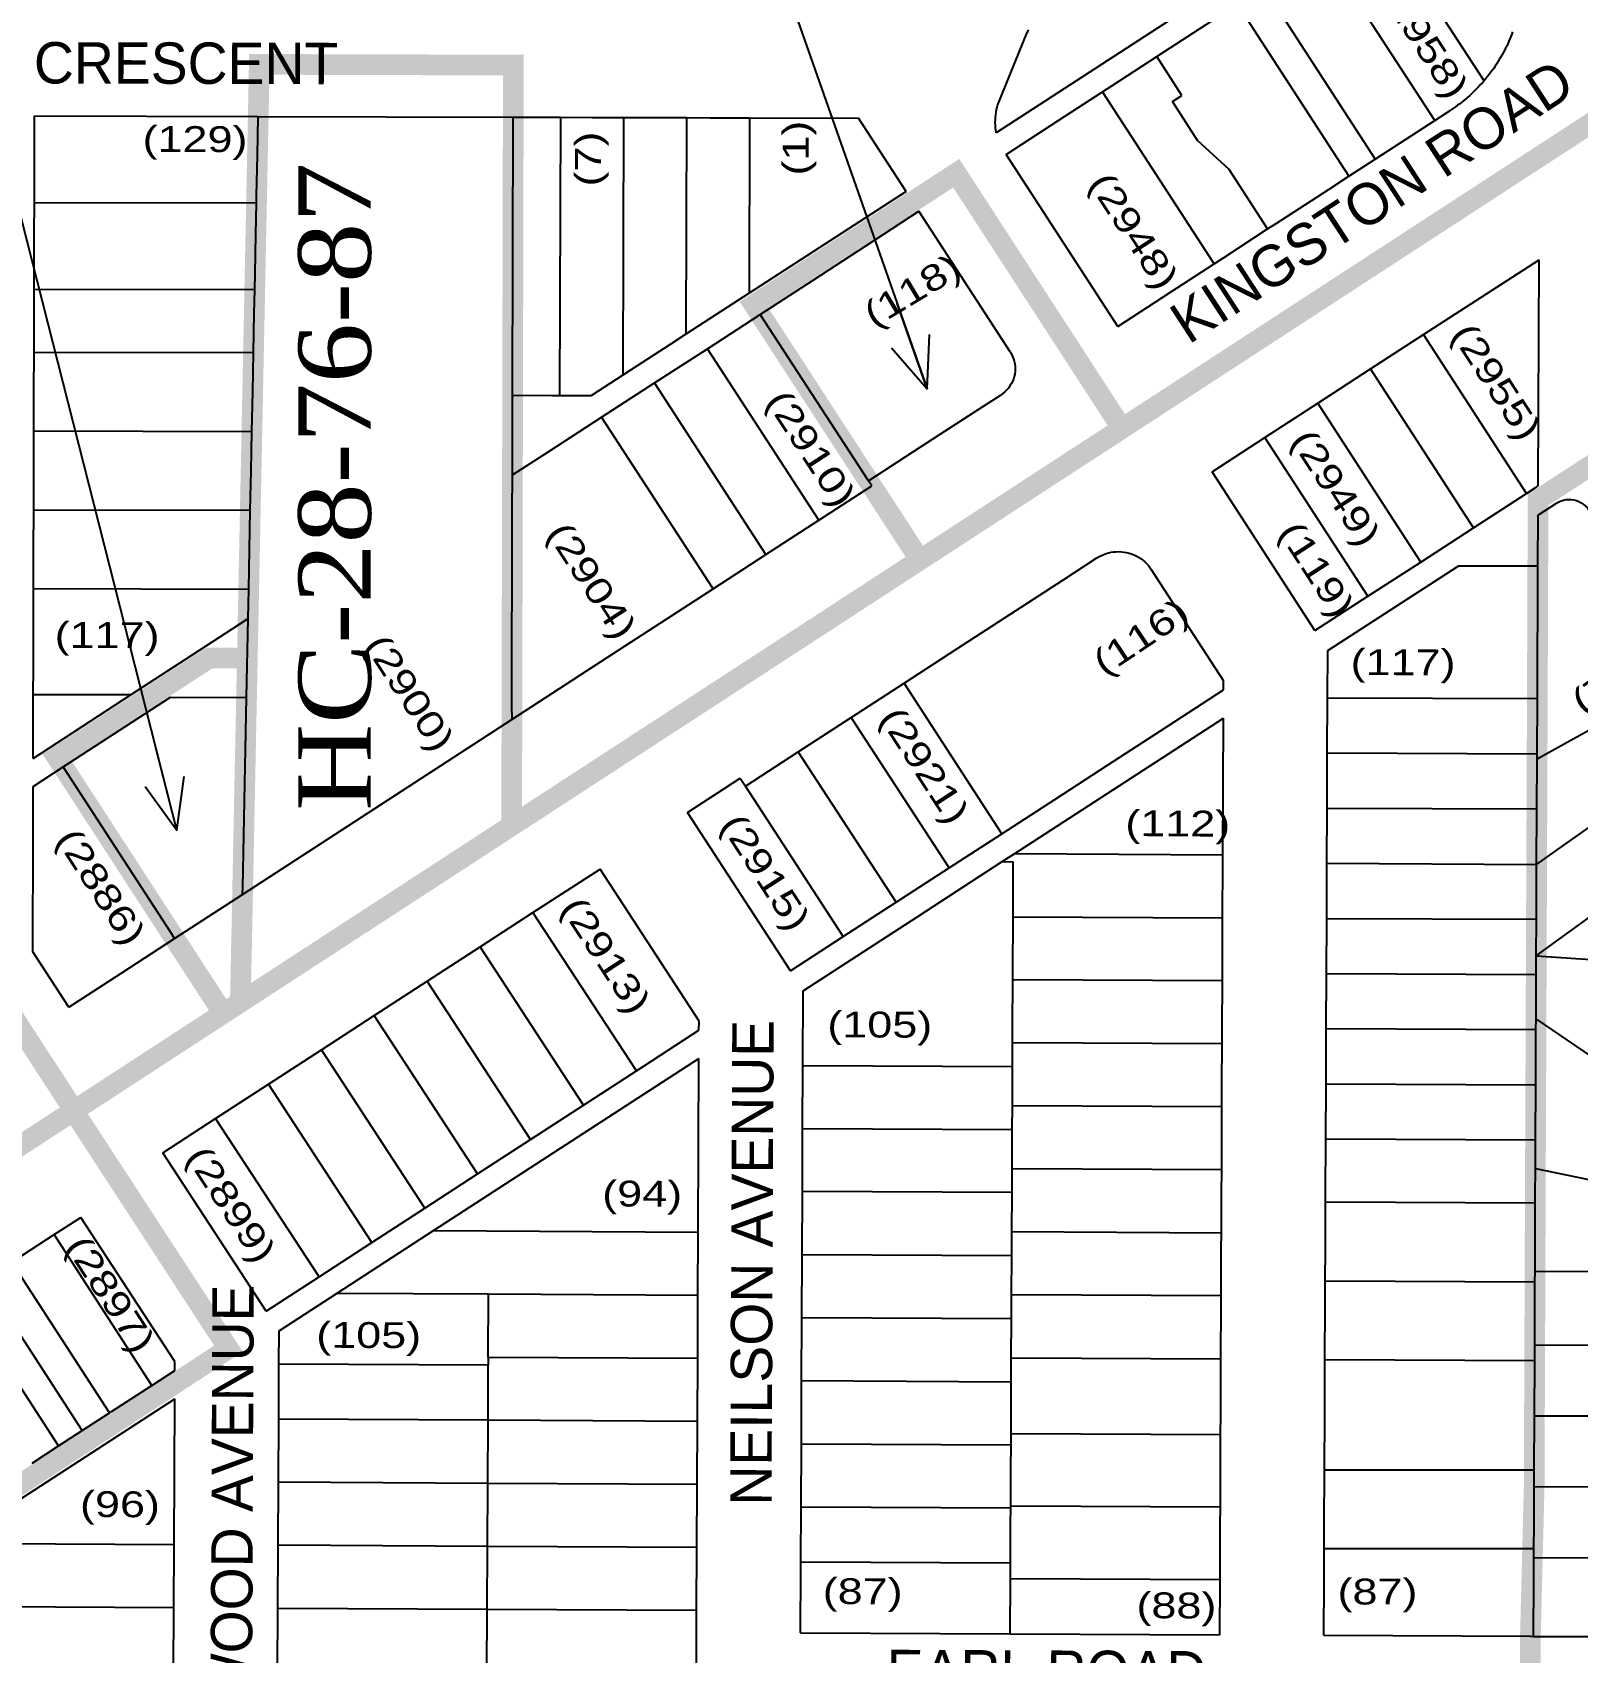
# Model space of a CAD drawing. Header units: millimetres. Extents: x 1745962 to 1749233, y 4525379 to 4529927.
# Drawn here: x 1747395 to 1747693.8, y 4527719.7 to 4528033 of the extents above; entities that cross this region are included whole.
import ezdxf
from ezdxf.enums import TextEntityAlignment as Align

# ---------------------------------------------------------------- set-up
doc = ezdxf.new("R2010")
doc.units = ezdxf.units.MM
doc.header["$LTSCALE"] = 10
doc.header["$MEASUREMENT"] = 0
for name, color, linetype in [('AROLL_ADDRESS', 44, 'Continuous'), ('AROLL_LOTS', 8, 'Continuous'), ('AROLL_ROADS', 7, 'Continuous'), ('ZONING_STANDARDS', 140, 'Continuous'), ('ZONING_ZONES', 140, 'Continuous')]:
    doc.layers.add(name, color=color, linetype=linetype)
doc.styles.add('DUTCH', font='dutcheb.ttf')
doc.styles.add('Univers Condensed', font='UNVR57W.TTF')
doc.styles.add('Univers Light Condensed', font='unvr47a.ttf')

# ---------------------------------------------------------------- blocks, each defined once
blk = doc.blocks.new('ARROW-1')
blk.add_line((0, 0), (1.75, 0))
blk.add_lwpolyline([(0.972, 0.389), (0, 0), (0.972, -0.389)])

msp = doc.modelspace()

# ---------------------------------------------------------------- linework, layer by layer
at = {"layer": 'AROLL_LOTS'}
for p, q in [((1747675.72, 4528023.64), (1747654.82, 4528055.83)), ((1747641.27, 4528052.48), (1747581.36, 4528013.55)), ((1747666.19, 4528015.96), (1747644.6, 4528049.18)), ((1747633.11, 4528041.71), (1747654.68, 4528008.49)), ((1747628.02, 4528038.4), (1747649.58, 4528005.17)), ((1747613.95, 4528029.28), (1747624.16, 4528035.91)), ((1747581.64, 4528018.86), (1747587.35, 4528032.98)), ((1747612.44, 4528028.31), (1747613.95, 4528029.28)), ((1747603.72, 4528022.65), (1747612.44, 4528028.31)), ((1747617.29, 4528020.75), (1747612.44, 4528028.31)), ((1747601.91, 4528021.48), (1747603.72, 4528022.65)), ((1747593.5, 4528016), (1747601.91, 4528021.48)), ((1747623.52, 4527988.24), (1747601.91, 4528021.48)), ((1747615.49, 4528019.59), (1747617.29, 4528020.75)), ((1747620.29, 4528012.09), (1747615.49, 4528019.59)), ((1747395.4, 4528009.24), (1747395.42, 4528016.86)), ((1747395.42, 4528016.86), (1747438.67, 4528016.74)), ((1747438.52, 4528009.15), (1747438.67, 4528016.74)), ((1747438.67, 4528016.74), (1747487.98, 4528016.6)), ((1747487.86, 4527962.81), (1747487.98, 4528016.6)), ((1747487.98, 4528016.6), (1747495.59, 4528016.57)), ((1747495.59, 4528016.57), (1747497.12, 4528016.57)), ((1747497.12, 4528016.57), (1747496.96, 4527962.78)), ((1747497.12, 4528016.57), (1747503.22, 4528016.55)), ((1747503.22, 4528016.55), (1747509.31, 4528016.53)), ((1747509.31, 4528016.53), (1747509.17, 4527966.68)), ((1747509.31, 4528016.53), (1747510.84, 4528016.53)), ((1747510.84, 4528016.53), (1747518.45, 4528016.51)), ((1747518.45, 4528016.51), (1747521.5, 4528016.5)), ((1747521.5, 4528016.5), (1747521.38, 4527974.61)), ((1747521.5, 4528016.5), (1747526.07, 4528016.49)), ((1747526.07, 4528016.49), (1747533.69, 4528016.46)), ((1747533.69, 4528016.46), (1747533.6, 4527982.53)), ((1747533.69, 4528016.46), (1747554.72, 4528016.4)), ((1747563.94, 4528002.21), (1747554.72, 4528016.4)), ((1747583.28, 4528009.35), (1747593.5, 4528016)), ((1747655.97, 4528009.32), (1747666.19, 4528015.96)), ((1747666.19, 4528015.96), (1747669.16, 4528017.89)), ((1747626.4, 4528006.47), (1747620.29, 4528012.09)), ((1747395.39, 4528001.62), (1747395.4, 4528009.24)), ((1747438.37, 4528001.53), (1747438.52, 4528009.15)), ((1747604.87, 4527976.13), (1747583.28, 4528009.35)), ((1747649.58, 4528005.17), (1747654.68, 4528008.49)), ((1747654.68, 4528008.49), (1747655.97, 4528009.32)), ((1747633.87, 4527994.97), (1747626.4, 4528006.47)), ((1747645.75, 4528002.68), (1747649.58, 4528005.17)), ((1747395.38, 4528000.1), (1747395.39, 4528001.62)), ((1747438.34, 4528000.01), (1747438.37, 4528001.53)), ((1747563.94, 4528002.21), (1747533.6, 4527982.53)), ((1747635.53, 4527996.04), (1747645.75, 4528002.68)), ((1747395.37, 4527994.01), (1747395.38, 4528000.1)), ((1747395.38, 4528000.1), (1747438.34, 4528000.01)), ((1747438.21, 4527993.91), (1747438.34, 4528000.01)), ((1747556.2, 4527991.73), (1747566.44, 4527998.38)), ((1747584.07, 4527971.21), (1747566.44, 4527998.38)), ((1747625.3, 4527989.41), (1747633.87, 4527994.97)), ((1747633.87, 4527994.97), (1747635.53, 4527996.04)), ((1747395.36, 4527986.39), (1747395.37, 4527994.01)), ((1747438.06, 4527986.29), (1747438.21, 4527993.91)), ((1747545.97, 4527985.09), (1747556.2, 4527991.73)), ((1747615.08, 4527982.77), (1747623.52, 4527988.24)), ((1747623.52, 4527988.24), (1747625.3, 4527989.41)), ((1747664.01, 4527974.53), (1747686.36, 4527989.03)), ((1747686.18, 4527945.3), (1747686.36, 4527989.03)), ((1747395.35, 4527983.34), (1747395.36, 4527986.39)), ((1747438, 4527983.24), (1747438.06, 4527986.29)), ((1747535.75, 4527978.44), (1747545.97, 4527985.09)), ((1747395.35, 4527983.34), (1747438, 4527983.24)), ((1747395.35, 4527978.77), (1747395.35, 4527983.34)), ((1747437.91, 4527978.67), (1747438, 4527983.24)), ((1747533.6, 4527982.53), (1747525.96, 4527977.57)), ((1747604.87, 4527976.13), (1747615.08, 4527982.77)), ((1747395.32, 4527971.14), (1747395.35, 4527978.77)), ((1747437.76, 4527971.06), (1747437.91, 4527978.67)), ((1747525.53, 4527971.81), (1747535.75, 4527978.44)), ((1747556.67, 4527946.26), (1747535.75, 4527978.44)), ((1747525.96, 4527977.57), (1747521.38, 4527974.61)), ((1747518.32, 4527972.62), (1747510.69, 4527967.67)), ((1747521.38, 4527974.61), (1747518.32, 4527972.62)), ((1747653.78, 4527967.89), (1747664.01, 4527974.53)), ((1747683.92, 4527943.83), (1747664.01, 4527974.53)), ((1747395.3, 4527963.53), (1747395.32, 4527971.14)), ((1747395.32, 4527971.14), (1747437.76, 4527971.06)), ((1747437.6, 4527963.44), (1747437.76, 4527971.06)), ((1747515.3, 4527965.2), (1747525.53, 4527971.81)), ((1747547.09, 4527938.64), (1747525.53, 4527971.81)), ((1747509.17, 4527966.68), (1747503.1, 4527962.75)), ((1747510.69, 4527967.67), (1747509.17, 4527966.68)), ((1747643.57, 4527961.25), (1747653.78, 4527967.89)), ((1747673.69, 4527937.2), (1747653.78, 4527967.89)), ((1747395.29, 4527955.91), (1747395.3, 4527963.53)), ((1747437.44, 4527955.81), (1747437.6, 4527963.44)), ((1747487.83, 4527947.4), (1747487.86, 4527962.81)), ((1747487.86, 4527962.81), (1747495.48, 4527962.78)), ((1747495.48, 4527962.78), (1747496.96, 4527962.78)), ((1747496.96, 4527962.78), (1747503.1, 4527962.75)), ((1747505.07, 4527958.57), (1747515.3, 4527965.2)), ((1747536.86, 4527932), (1747515.3, 4527965.2)), ((1747577.12, 4527959.54), (1747582.31, 4527962.91)), ((1747633.34, 4527954.62), (1747643.57, 4527961.25)), ((1747663.46, 4527930.56), (1747643.57, 4527961.25)), ((1747494.85, 4527951.95), (1747505.07, 4527958.57)), ((1747526.64, 4527925.36), (1747505.07, 4527958.57)), ((1747566.9, 4527952.9), (1747577.12, 4527959.54)), ((1747395.27, 4527948.29), (1747395.29, 4527955.91)), ((1747395.29, 4527955.91), (1747437.44, 4527955.81)), ((1747437.3, 4527948.19), (1747437.44, 4527955.81)), ((1747623.11, 4527947.98), (1747633.34, 4527954.62)), ((1747653.23, 4527923.93), (1747633.34, 4527954.62)), ((1747487.83, 4527947.4), (1747494.85, 4527951.95)), ((1747556.67, 4527946.26), (1747566.9, 4527952.9)), ((1747395.26, 4527940.67), (1747395.27, 4527948.29)), ((1747437.14, 4527940.58), (1747437.3, 4527948.19)), ((1747487.81, 4527940.39), (1747487.83, 4527947.4)), ((1747643, 4527917.3), (1747623.11, 4527947.98)), ((1747547.09, 4527938.64), (1747557.32, 4527945.27)), ((1747557.32, 4527945.27), (1747556.67, 4527946.26)), ((1747683.92, 4527943.83), (1747685.57, 4527944.9)), ((1747685.57, 4527944.9), (1747686.18, 4527945.3)), ((1747673.69, 4527937.2), (1747683.92, 4527943.83)), ((1747686.47, 4527939.84), (1747689.73, 4527941.96)), ((1747395.24, 4527933.05), (1747395.26, 4527940.67)), ((1747395.26, 4527940.67), (1747437.14, 4527940.58)), ((1747436.98, 4527932.96), (1747437.14, 4527940.58)), ((1747487.73, 4527901.48), (1747487.81, 4527940.39)), ((1747536.86, 4527932), (1747547.09, 4527938.64)), ((1747686.11, 4527929.74), (1747686.15, 4527939.64)), ((1747686.15, 4527939.64), (1747686.47, 4527939.84)), ((1747663.46, 4527930.56), (1747673.69, 4527937.2)), ((1747395.22, 4527925.43), (1747395.24, 4527933.05)), ((1747436.83, 4527925.34), (1747436.98, 4527932.96)), ((1747526.64, 4527925.36), (1747536.86, 4527932)), ((1747594.24, 4527927.06), (1747600.83, 4527931.34)), ((1747645.49, 4527913.46), (1747670.7, 4527929.79)), ((1747653.23, 4527923.93), (1747663.46, 4527930.56)), ((1747685.51, 4527929.74), (1747670.7, 4527929.79)), ((1747686.11, 4527929.74), (1747685.51, 4527929.74)), ((1747686.02, 4527904.14), (1747686.11, 4527929.74)), ((1747395.21, 4527917.81), (1747395.22, 4527925.43)), ((1747395.22, 4527925.43), (1747436.83, 4527925.34)), ((1747436.72, 4527919.62), (1747436.83, 4527925.34)), ((1747516.42, 4527918.73), (1747526.64, 4527925.36)), ((1747584.01, 4527920.43), (1747594.24, 4527927.06)), ((1747643, 4527917.3), (1747653.23, 4527923.93)), ((1747433.79, 4527917.73), (1747436.72, 4527919.62)), ((1747436.4, 4527904.39), (1747436.72, 4527919.62)), ((1747573.78, 4527913.79), (1747584.01, 4527920.43)), ((1747395.19, 4527910.19), (1747395.21, 4527917.81)), ((1747422.13, 4527910.13), (1747433.79, 4527917.73)), ((1747506.18, 4527912.08), (1747516.42, 4527918.73)), ((1747563.56, 4527907.15), (1747573.78, 4527913.79)), ((1747645.45, 4527904.32), (1747645.49, 4527913.46)), ((1747395.18, 4527904.96), (1747395.19, 4527910.19)), ((1747414.1, 4527904.92), (1747422.13, 4527910.13)), ((1747487.73, 4527900.1), (1747506.18, 4527912.08)), ((1747553.33, 4527900.51), (1747563.56, 4527907.15)), ((1747582.49, 4527878.02), (1747563.56, 4527907.15)), ((1747625.33, 4527905.83), (1747625.34, 4527907.56)), ((1747395.15, 4527892.59), (1747395.18, 4527904.96)), ((1747395.15, 4527892.59), (1747414.1, 4527904.92)), ((1747395.18, 4527904.96), (1747414.1, 4527904.92)), ((1747400.97, 4527890.93), (1747421.7, 4527904.42)), ((1747421.7, 4527904.42), (1747436.4, 4527904.39)), ((1747435.67, 4527867.65), (1747436.4, 4527904.39)), ((1747613.16, 4527897.93), (1747625.33, 4527905.83)), ((1747645.41, 4527893.65), (1747645.45, 4527904.32)), ((1747645.45, 4527904.32), (1747686.02, 4527904.14)), ((1747685.97, 4527893.47), (1747686.02, 4527904.14)), ((1747481.63, 4527896.15), (1747487.73, 4527900.1)), ((1747487.73, 4527901.48), (1747487.73, 4527900.1)), ((1747543.11, 4527893.87), (1747553.33, 4527900.51)), ((1747572.26, 4527871.39), (1747553.33, 4527900.51)), ((1747584.97, 4527874.2), (1747625.32, 4527900.39)), ((1747625.21, 4527873.95), (1747625.32, 4527900.39)), ((1747602.93, 4527891.3), (1747613.16, 4527897.93)), ((1747685.97, 4527892.48), (1747698.88, 4527899.67)), ((1747435.63, 4527866.29), (1747481.63, 4527896.15)), ((1747532.88, 4527887.24), (1747543.11, 4527893.87)), ((1747562.03, 4527864.75), (1747543.11, 4527893.87)), ((1747395.14, 4527887.14), (1747400.97, 4527890.93)), ((1747421.89, 4527858.69), (1747400.97, 4527890.93)), ((1747592.71, 4527884.66), (1747602.93, 4527891.3)), ((1747645.37, 4527882.99), (1747645.41, 4527893.65)), ((1747645.41, 4527893.65), (1747685.97, 4527893.47)), ((1747685.93, 4527882.8), (1747685.97, 4527892.48)), ((1747685.97, 4527892.48), (1747685.97, 4527893.47)), ((1747521.67, 4527882.14), (1747531.89, 4527888.77)), ((1747531.89, 4527888.77), (1747532.88, 4527887.24)), ((1747395.12, 4527877.51), (1747395.14, 4527887.14)), ((1747551.81, 4527858.11), (1747532.88, 4527887.24)), ((1747582.49, 4527878.02), (1747592.71, 4527884.66)), ((1747541.59, 4527851.48), (1747521.67, 4527882.14)), ((1747645.32, 4527872.32), (1747645.37, 4527882.99)), ((1747645.37, 4527882.99), (1747685.93, 4527882.8)), ((1747685.89, 4527872.06), (1747685.93, 4527882.8)), ((1747685.89, 4527872.06), (1747698.65, 4527881.06)), ((1747395.07, 4527855.2), (1747395.12, 4527877.51)), ((1747572.26, 4527871.39), (1747582.49, 4527878.02)), ((1747566.23, 4527862.04), (1747582.53, 4527872.63)), ((1747582.53, 4527872.63), (1747584.97, 4527874.2)), ((1747582.53, 4527872.63), (1747584.67, 4527872.61)), ((1747584.63, 4527861.95), (1747584.67, 4527872.61)), ((1747584.97, 4527874.2), (1747625.21, 4527873.95)), ((1747625.17, 4527861.76), (1747625.2, 4527872.42)), ((1747625.2, 4527872.42), (1747625.21, 4527873.95)), ((1747645.29, 4527861.65), (1747645.32, 4527872.32)), ((1747645.32, 4527872.32), (1747685.89, 4527872.06)), ((1747685.85, 4527861.47), (1747685.89, 4527872.06)), ((1747491.8, 4527862.76), (1747504.8, 4527871.19)), ((1747523.92, 4527841.75), (1747504.8, 4527871.19)), ((1747562.03, 4527864.75), (1747572.26, 4527871.39)), ((1747422.49, 4527857.77), (1747435.63, 4527866.29)), ((1747435.63, 4527866.29), (1747435.67, 4527867.65)), ((1747481.57, 4527856.12), (1747491.8, 4527862.76)), ((1747511.79, 4527832.15), (1747491.8, 4527862.76)), ((1747551.81, 4527858.11), (1747562.03, 4527864.75)), ((1747685.82, 4527854.39), (1747698.44, 4527863.56)), ((1747544.07, 4527847.66), (1747566.23, 4527862.04)), ((1747584.59, 4527851.28), (1747584.63, 4527861.95)), ((1747584.63, 4527861.95), (1747625.17, 4527861.76)), ((1747625.12, 4527851.1), (1747625.17, 4527861.76)), ((1747645.24, 4527850.99), (1747645.29, 4527861.65)), ((1747645.29, 4527861.65), (1747685.85, 4527861.47)), ((1747685.82, 4527854.39), (1747685.85, 4527861.47)), ((1747412.27, 4527851.13), (1747422.49, 4527857.77)), ((1747422.49, 4527857.77), (1747421.89, 4527858.69)), ((1747541.59, 4527851.48), (1747551.81, 4527858.11)), ((1747402.05, 4527844.49), (1747395.07, 4527855.2)), ((1747471.35, 4527849.49), (1747481.57, 4527856.12)), ((1747501.56, 4527825.52), (1747481.57, 4527856.12)), ((1747685.8, 4527850.8), (1747685.82, 4527854.39)), ((1747685.82, 4527854.39), (1747698.33, 4527853.58)), ((1747402.05, 4527844.49), (1747412.27, 4527851.13)), ((1747584.58, 4527849.76), (1747584.59, 4527851.28)), ((1747625.12, 4527849.57), (1747625.12, 4527851.1)), ((1747645.2, 4527840.33), (1747645.24, 4527850.99)), ((1747645.24, 4527850.99), (1747685.8, 4527850.8)), ((1747685.77, 4527842.19), (1747685.8, 4527850.8)), ((1747461.12, 4527842.84), (1747471.35, 4527849.49)), ((1747491.33, 4527818.88), (1747471.35, 4527849.49)), ((1747544.01, 4527833.21), (1747544.07, 4527847.66)), ((1747584.55, 4527840.62), (1747584.58, 4527849.76)), ((1747625.12, 4527849.57), (1747584.58, 4527849.76)), ((1747625.09, 4527840.43), (1747625.12, 4527849.57)), ((1747450.9, 4527836.2), (1747461.12, 4527842.84)), ((1747481.1, 4527812.25), (1747461.12, 4527842.84)), ((1747523.9, 4527840.02), (1747523.92, 4527841.75)), ((1747584.54, 4527837.58), (1747584.55, 4527840.62)), ((1747685.76, 4527840.13), (1747685.77, 4527842.19)), ((1747698.09, 4527833.86), (1747685.77, 4527842.19)), ((1747511.79, 4527832.15), (1747523.9, 4527840.02)), ((1747584.52, 4527833.01), (1747584.54, 4527837.58)), ((1747625.07, 4527837.38), (1747584.54, 4527837.58)), ((1747625.04, 4527829.76), (1747625.07, 4527837.38)), ((1747625.07, 4527837.38), (1747625.09, 4527840.43)), ((1747645.17, 4527829.66), (1747645.2, 4527840.33)), ((1747645.2, 4527840.33), (1747685.76, 4527840.13)), ((1747685.71, 4527829.47), (1747685.76, 4527840.13)), ((1747440.67, 4527829.57), (1747450.9, 4527836.2)), ((1747470.88, 4527805.61), (1747450.9, 4527836.2)), ((1747472.59, 4527801.27), (1747523.89, 4527834.53)), ((1747523.74, 4527800.99), (1747523.89, 4527834.53)), ((1747501.56, 4527825.52), (1747511.79, 4527832.15)), ((1747543.95, 4527821.02), (1747544.01, 4527833.21)), ((1747544.01, 4527833.21), (1747584.52, 4527833.01)), ((1747584.51, 4527829.95), (1747584.52, 4527833.01)), ((1747430.44, 4527822.93), (1747440.67, 4527829.57)), ((1747460.66, 4527798.97), (1747440.67, 4527829.57)), ((1747584.5, 4527825.38), (1747584.51, 4527829.95)), ((1747625.02, 4527825.19), (1747625.04, 4527829.76)), ((1747645.12, 4527818.99), (1747645.17, 4527829.66)), ((1747645.17, 4527829.66), (1747685.71, 4527829.47)), ((1747685.68, 4527818.8), (1747685.71, 4527829.47)), ((1747491.33, 4527818.88), (1747501.56, 4527825.52)), ((1747584.47, 4527820.82), (1747584.5, 4527825.38)), ((1747625.02, 4527825.19), (1747584.5, 4527825.38)), ((1747625, 4527819.1), (1747625.02, 4527825.19)), ((1747420.21, 4527816.3), (1747430.44, 4527822.93)), ((1747450.43, 4527792.34), (1747430.44, 4527822.93)), ((1747481.1, 4527812.25), (1747491.33, 4527818.88)), ((1747543.9, 4527808.82), (1747543.95, 4527821.02)), ((1747543.95, 4527821.02), (1747584.47, 4527820.82)), ((1747584.45, 4527813.19), (1747584.47, 4527819.28)), ((1747584.47, 4527819.28), (1747584.47, 4527820.82)), ((1747624.98, 4527813), (1747625, 4527819.1)), ((1747645.08, 4527808.33), (1747645.12, 4527818.99)), ((1747645.12, 4527818.99), (1747685.68, 4527818.8)), ((1747685.65, 4527813.25), (1747685.68, 4527818.8)), ((1747440.2, 4527785.7), (1747420.21, 4527816.3)), ((1747584.44, 4527808.62), (1747584.45, 4527813.19)), ((1747624.98, 4527813), (1747584.45, 4527813.19)), ((1747624.96, 4527808.43), (1747624.98, 4527813)), ((1747685.63, 4527808.14), (1747685.65, 4527813.25)), ((1747685.65, 4527813.25), (1747697.82, 4527810.77)), ((1747470.88, 4527805.61), (1747481.1, 4527812.25)), ((1747543.86, 4527796.64), (1747543.9, 4527808.82)), ((1747584.44, 4527808.62), (1747543.9, 4527808.82)), ((1747584.41, 4527801.01), (1747584.44, 4527808.62)), ((1747624.93, 4527800.8), (1747624.96, 4527808.43)), ((1747645.04, 4527797.66), (1747645.07, 4527806.8)), ((1747645.07, 4527806.8), (1747645.08, 4527808.33)), ((1747645.07, 4527806.8), (1747685.62, 4527806.62)), ((1747685.59, 4527797.47), (1747685.62, 4527806.62)), ((1747685.62, 4527806.62), (1747685.63, 4527808.14)), ((1747399.2, 4527800.48), (1747404.38, 4527803.83)), ((1747422.54, 4527775.95), (1747404.38, 4527803.83)), ((1747460.66, 4527798.97), (1747470.88, 4527805.61)), ((1747391.42, 4527795.43), (1747399.2, 4527800.48)), ((1747418.09, 4527771.33), (1747399.2, 4527800.48)), ((1747453.96, 4527789.17), (1747472.59, 4527801.27)), ((1747472.59, 4527801.27), (1747523.74, 4527800.99)), ((1747523.7, 4527788.8), (1747523.74, 4527800.99)), ((1747584.39, 4527797.96), (1747584.41, 4527801.01)), ((1747624.93, 4527800.8), (1747584.41, 4527801.01)), ((1747624.91, 4527797.76), (1747624.93, 4527800.8)), ((1747450.43, 4527792.34), (1747460.66, 4527798.97)), ((1747543.81, 4527784.44), (1747543.86, 4527796.64)), ((1747543.86, 4527796.64), (1747584.38, 4527796.43)), ((1747584.38, 4527796.43), (1747584.39, 4527797.96)), ((1747624.88, 4527788.62), (1747624.91, 4527797.76)), ((1747645.01, 4527791.56), (1747645.04, 4527797.66)), ((1747685.57, 4527793.44), (1747685.59, 4527797.47)), ((1747409.93, 4527766.04), (1747391.05, 4527795.18)), ((1747584.35, 4527788.82), (1747584.38, 4527796.43)), ((1747404.63, 4527762.6), (1747385.74, 4527791.74)), ((1747440.2, 4527785.7), (1747450.43, 4527792.34)), ((1747644.99, 4527786.99), (1747645.01, 4527791.56)), ((1747645.01, 4527791.56), (1747685.56, 4527791.38)), ((1747685.54, 4527786.81), (1747685.56, 4527791.38)), ((1747685.56, 4527791.38), (1747685.57, 4527793.44)), ((1747685.57, 4527793.44), (1747697.62, 4527793.38)), ((1747400.04, 4527759.61), (1747381.16, 4527788.77)), ((1747442.7, 4527781.87), (1747453.96, 4527789.17)), ((1747453.96, 4527789.17), (1747483.22, 4527789.02)), ((1747483.16, 4527776.82), (1747483.22, 4527789.02)), ((1747483.22, 4527789.02), (1747523.7, 4527788.8)), ((1747523.65, 4527776.61), (1747523.7, 4527788.8)), ((1747584.33, 4527784.25), (1747584.34, 4527787.29)), ((1747584.34, 4527787.29), (1747584.35, 4527788.82)), ((1747624.88, 4527788.62), (1747584.35, 4527788.82)), ((1747624.88, 4527787.09), (1747624.88, 4527788.62)), ((1747543.75, 4527772.25), (1747543.81, 4527784.44)), ((1747543.81, 4527784.44), (1747584.33, 4527784.25)), ((1747584.3, 4527776.62), (1747584.33, 4527784.25)), ((1747624.83, 4527776.42), (1747624.88, 4527787.09)), ((1747644.95, 4527776.32), (1747644.99, 4527786.99)), ((1747685.51, 4527779.18), (1747685.54, 4527786.81)), ((1747442.67, 4527775.52), (1747442.7, 4527781.87)), ((1747685.51, 4527779.18), (1747697.44, 4527779.13)), ((1747685.51, 4527776.14), (1747685.51, 4527779.18)), ((1747422.54, 4527774.22), (1747422.54, 4527775.95)), ((1747442.63, 4527764.86), (1747442.67, 4527775.52)), ((1747442.67, 4527775.52), (1747483.16, 4527775.31)), ((1747483.11, 4527764.64), (1747483.16, 4527775.31)), ((1747483.16, 4527776.82), (1747523.65, 4527776.61)), ((1747483.16, 4527776.82), (1747483.16, 4527775.31)), ((1747523.6, 4527764.41), (1747523.65, 4527776.61)), ((1747584.28, 4527772.05), (1747584.3, 4527776.62)), ((1747624.83, 4527776.42), (1747584.3, 4527776.62)), ((1747624.79, 4527765.76), (1747624.83, 4527776.42)), ((1747644.91, 4527765.67), (1747644.95, 4527776.32)), ((1747644.95, 4527776.32), (1747685.51, 4527776.14)), ((1747685.46, 4527765.47), (1747685.51, 4527776.14)), ((1747418.09, 4527771.33), (1747422.54, 4527774.22)), ((1747543.7, 4527760.06), (1747543.75, 4527772.25)), ((1747543.75, 4527772.25), (1747584.28, 4527772.05)), ((1747584.26, 4527765.95), (1747584.28, 4527772.05)), ((1747379.38, 4527740.76), (1747422.52, 4527768.74)), ((1747410.31, 4527766.28), (1747418.09, 4527771.33)), ((1747422.39, 4527740.52), (1747422.52, 4527768.74)), ((1747404.63, 4527762.6), (1747409.93, 4527766.04)), ((1747409.93, 4527766.04), (1747410.31, 4527766.28)), ((1747584.25, 4527761.99), (1747584.26, 4527765.95)), ((1747624.77, 4527761.79), (1747624.79, 4527765.76)), ((1747644.87, 4527755), (1747644.91, 4527765.67)), ((1747685.42, 4527754.99), (1747685.46, 4527765.47)), ((1747685.46, 4527765.47), (1747697.28, 4527765.42)), ((1747400.04, 4527759.61), (1747404.63, 4527762.6)), ((1747442.57, 4527752.66), (1747442.63, 4527764.86)), ((1747442.63, 4527764.86), (1747483.11, 4527764.64)), ((1747483.06, 4527752.45), (1747483.11, 4527764.64)), ((1747483.11, 4527764.64), (1747523.6, 4527764.41)), ((1747523.54, 4527752.23), (1747523.6, 4527764.41)), ((1747394.94, 4527756.31), (1747400.04, 4527759.61)), ((1747543.66, 4527747.87), (1747543.7, 4527760.06)), ((1747543.7, 4527760.06), (1747584.24, 4527759.86)), ((1747584.22, 4527755.29), (1747584.24, 4527759.86)), ((1747584.24, 4527759.86), (1747584.25, 4527761.99)), ((1747624.77, 4527761.79), (1747584.25, 4527761.99)), ((1747624.75, 4527755.09), (1747624.77, 4527761.79)), ((1747584.19, 4527747.98), (1747584.22, 4527755.29)), ((1747624.72, 4527747.78), (1747624.75, 4527755.09)), ((1747644.83, 4527744.33), (1747644.87, 4527755)), ((1747644.87, 4527755), (1747685.42, 4527754.99)), ((1747685.41, 4527751.76), (1747685.42, 4527754.99)), ((1747442.52, 4527740.47), (1747442.57, 4527752.66)), ((1747442.57, 4527752.66), (1747483.06, 4527752.45)), ((1747483.01, 4527740.25), (1747483.06, 4527752.45)), ((1747483.06, 4527752.45), (1747523.54, 4527752.23)), ((1747523.5, 4527740.04), (1747523.54, 4527752.23)), ((1747685.38, 4527744.33), (1747685.41, 4527751.76)), ((1747685.41, 4527751.76), (1747697.11, 4527751.7)), ((1747543.61, 4527737.21), (1747543.66, 4527747.87)), ((1747543.66, 4527747.87), (1747584.19, 4527747.67)), ((1747584.17, 4527744.62), (1747584.19, 4527747.67)), ((1747624.72, 4527747.78), (1747584.19, 4527747.98)), ((1747584.19, 4527747.67), (1747584.19, 4527747.98)), ((1747624.71, 4527744.42), (1747624.72, 4527747.78)), ((1747584.15, 4527737.01), (1747584.17, 4527744.62)), ((1747624.67, 4527733.75), (1747624.71, 4527744.42)), ((1747644.81, 4527739.76), (1747644.83, 4527744.33)), ((1747685.36, 4527739.76), (1747685.38, 4527744.33)), ((1747422.39, 4527740.52), (1747379.38, 4527740.76)), ((1747422.34, 4527728.33), (1747422.39, 4527740.52)), ((1747442.46, 4527728.28), (1747442.52, 4527740.47)), ((1747442.52, 4527740.47), (1747483.01, 4527740.25)), ((1747482.95, 4527728.06), (1747483.01, 4527740.25)), ((1747483.01, 4527740.25), (1747523.5, 4527740.04)), ((1747523.45, 4527727.84), (1747523.5, 4527740.04)), ((1747543.6, 4527735.68), (1747543.61, 4527737.21)), ((1747543.61, 4527737.21), (1747584.15, 4527737.01)), ((1747644.78, 4527733.67), (1747644.81, 4527739.76)), ((1747644.81, 4527739.76), (1747685.36, 4527739.76)), ((1747685.33, 4527733.66), (1747685.35, 4527738.04)), ((1747685.35, 4527738.04), (1747685.36, 4527739.76)), ((1747685.35, 4527738.04), (1747696.96, 4527737.99)), ((1747543.55, 4527723.49), (1747543.6, 4527735.68)), ((1747584.13, 4527733.95), (1747584.14, 4527735.48)), ((1747584.14, 4527735.48), (1747584.15, 4527737.01)), ((1747584.09, 4527723.29), (1747584.13, 4527733.95)), ((1747624.67, 4527733.75), (1747584.13, 4527733.95)), ((1747624.63, 4527723.09), (1747624.67, 4527733.75)), ((1747644.75, 4527723), (1747644.78, 4527733.67)), ((1747685.29, 4527722.8), (1747685.33, 4527733.66)), ((1747422.34, 4527728.33), (1747381.81, 4527728.55)), ((1747422.29, 4527716.14), (1747422.34, 4527728.33)), ((1747442.41, 4527716.09), (1747442.46, 4527728.28)), ((1747442.46, 4527728.28), (1747482.95, 4527728.06)), ((1747482.9, 4527715.87), (1747482.95, 4527728.06)), ((1747482.95, 4527728.06), (1747523.45, 4527727.84)), ((1747523.4, 4527715.66), (1747523.45, 4527727.84)), ((1747543.55, 4527723.49), (1747584.09, 4527723.29)), ((1747584.09, 4527723.29), (1747624.63, 4527723.09)), ((1747644.75, 4527723), (1747684.68, 4527722.82)), ((1747684.68, 4527722.82), (1747685.29, 4527722.8)), ((1747685.29, 4527722.8), (1747696.77, 4527722.75))]:
    msp.add_line(p, q, dxfattribs=at)
for points in [[(1747587.59, 4528033.45), (1747587.35, 4528032.98)], [(1747681.24, 4528033.11), (1747681.06, 4528032.64), (1747680.89, 4528032.19), (1747680.69, 4528031.72), (1747680.5, 4528031.26), (1747680.29, 4528030.8), (1747680.09, 4528030.35), (1747679.86, 4528029.9), (1747679.64, 4528029.45), (1747679.41, 4528029.01), (1747679.17, 4528028.57), (1747678.92, 4528028.14), (1747678.66, 4528027.71), (1747678.4, 4528027.28), (1747678.14, 4528026.86), (1747677.86, 4528026.45), (1747677.58, 4528026.03), (1747677.28, 4528025.62), (1747676.99, 4528025.22), (1747676.69, 4528024.82), (1747676.38, 4528024.43), (1747676.07, 4528024.04), (1747675.72, 4528023.64)], [(1747675.72, 4528023.64), (1747675.4, 4528023.26), (1747675.06, 4528022.9), (1747674.73, 4528022.53), (1747674.38, 4528022.17), (1747674.03, 4528021.81), (1747673.67, 4528021.47), (1747673.31, 4528021.12), (1747672.94, 4528020.78), (1747672.56, 4528020.45), (1747672.18, 4528020.13), (1747671.8, 4528019.8), (1747671.41, 4528019.5), (1747671.01, 4528019.19), (1747670.61, 4528018.88), (1747670.21, 4528018.59), (1747669.8, 4528018.31), (1747669.16, 4528017.89)], [(1747581.36, 4528013.55), (1747581.29, 4528014.05), (1747581.25, 4528014.55), (1747581.22, 4528015.05), (1747581.21, 4528015.55), (1747581.23, 4528016.05), (1747581.26, 4528016.55), (1747581.31, 4528017.04), (1747581.37, 4528017.54), (1747581.46, 4528018.03), (1747581.64, 4528018.86)], [(1747584.07, 4527971.21), (1747584.33, 4527970.78), (1747584.54, 4527970.33), (1747584.72, 4527969.87), (1747584.87, 4527969.39), (1747584.97, 4527968.89), (1747585.02, 4527968.41), (1747585.04, 4527967.9), (1747585.02, 4527967.4), (1747584.95, 4527966.91), (1747584.85, 4527966.42), (1747584.7, 4527965.94), (1747584.51, 4527965.48), (1747584.29, 4527965.03), (1747584.02, 4527964.6), (1747583.73, 4527964.2), (1747583.4, 4527963.82), (1747583.04, 4527963.47), (1747582.31, 4527962.91)], [(1747689.73, 4527941.96), (1747690.16, 4527942.2), (1747690.63, 4527942.39), (1747691.1, 4527942.53), (1747691.59, 4527942.62), (1747692.09, 4527942.66), (1747692.59, 4527942.64), (1747693.09, 4527942.57), (1747693.58, 4527942.44), (1747694.03, 4527942.26), (1747694.49, 4527942.03), (1747694.9, 4527941.75), (1747695.29, 4527941.43), (1747695.63, 4527941.08), (1747695.93, 4527940.68), (1747696.2, 4527940.25), (1747696.55, 4527939.39)], [(1747600.83, 4527931.34), (1747601.26, 4527931.6), (1747601.71, 4527931.83), (1747602.17, 4527932.03), (1747602.64, 4527932.2), (1747603.11, 4527932.34), (1747603.61, 4527932.45), (1747604.1, 4527932.52), (1747604.59, 4527932.56), (1747605.1, 4527932.57), (1747605.6, 4527932.55), (1747606.09, 4527932.49), (1747606.59, 4527932.4), (1747607.07, 4527932.28), (1747607.55, 4527932.12), (1747608.02, 4527931.95), (1747608.46, 4527931.73), (1747608.9, 4527931.48), (1747609.32, 4527931.22), (1747609.72, 4527930.92), (1747610.1, 4527930.6), (1747610.46, 4527930.25), (1747610.8, 4527929.88), (1747611.37, 4527929.1), (1747625.34, 4527907.56)]]:
    msp.add_lwpolyline(points, dxfattribs=at)
at = {"layer": 'ZONING_STANDARDS'}
for p, q in [((1747136.91, 4529191.7), (1747568.04, 4527964.07)), ((1747422.95, 4527878.68), (1747099.89, 4529148.82))]:
    msp.add_line(p, q, dxfattribs=at)
at = {"layer": 'ZONING_ZONES', "const_width": 4}
for points in [[(1748185.2, 4528336.32), (1747725.46, 4528034.35), (1747684.25, 4528007.52)], [(1747435.22, 4527845.42), (1747436.72, 4527919.62), (1747438.34, 4528000.01), (1747438.88, 4528026.8), (1747488.01, 4528026.66), (1747487.68, 4527879.57)], [(1747696.09, 4528015.23), (1747282.33, 4527745.9), (1746443.5, 4527201.09)], [(1747566.62, 4527930.96), (1747534.53, 4527980.32), (1747573.65, 4528005.74), (1747605.69, 4527956.39)], [(1747684.26, 4527473.28), (1747684.33, 4527483.34), (1747684.62, 4527556.46), (1747684.95, 4527637.19), (1747684.6, 4527702.7), (1747684.68, 4527722.82), (1747685.41, 4527751.76), (1747685.65, 4527813.25), (1747686.02, 4527904.14), (1747686.16, 4527942.61), (1747703.34, 4527953.75)], [(1747294.65, 4527773.31), (1747294.65, 4527824.71), (1747385.07, 4527883.39), (1747385.01, 4527852.23), (1747403.06, 4527824.49)]]:
    msp.add_lwpolyline(points, dxfattribs=at)
at = {"layer": 'ZONING_ZONES'}
for points in [[(1747431.9, 4527843.26, 4, 4, 0), (1747399.74, 4527892.82, 4, 4, 0), (1747429.26, 4527912.02, 4, 4, 0), (1747436.56, 4527912, 0, 0, 0)], [(1747075.94, 4527539.27, 4, 4, 0), (1747075.95, 4527542.49, 4, 4, 0), (1747092.79, 4527553.48, 4, 4, 0), (1747091.54, 4527555.39, 4, 4, 0), (1747118.17, 4527572.78, 4, 4, 0), (1747150.88, 4527594.31, 4, 4, 0), (1747167.03, 4527604.87, 4, 4, 0), (1747248.72, 4527658.36, 4, 4, 0), (1747258.92, 4527665.04, 4, 4, 0), (1747350.16, 4527724.53, 4, 4, 0), (1747358.99, 4527730.26, 4, 4, 0), (1747432.92, 4527778.44, 4, 4, 0), (1747402.96, 4527824.42, 0, 0, 0)]]:
    msp.add_lwpolyline(points, format="xyseb", dxfattribs=at)

# ---------------------------------------------------------------- block references
at = {"layer": 'ZONING_STANDARDS', "xscale": 10, "yscale": 10, "zscale": 10}
for p, rotation in [((1747568.04, 4527964.07), 109.3508375190356), ((1747422.95, 4527878.68), 104.2702626000185)]:
    msp.add_blockref('ARROW-1', p, dxfattribs=dict(at, rotation=rotation))

# ---------------------------------------------------------------- texts
at = {"layer": 'AROLL_ADDRESS', "style": 'Univers Light Condensed', "width": 1.3}
for s, rotation, p in [('(2958)', 303, (1747655.18, 4528040.71)), ('(129)', 359.88, (1747416.3, 4528009.87)), ('(7)', 90, (1747504.94, 4528003.18)), ('(1)', 90, (1747545.1, 4528005.29)), ('(2948)', 303.02, (1747599.08, 4528003.8)), ('(118)', 31.0711, (1747557.74, 4527975.73)), ('(2955)', 302.96, (1747669.19, 4527974.65)), ('(2910)', 303.02, (1747536.66, 4527961.71)), ('(2949)', 302.96, (1747638.16, 4527954.11)), ('(119)', 302.96, (1747635.76, 4527936.32)), ('(2904)', 303, (1747494.28, 4527936.15)), ('(116)', 33.8406, (1747602.27, 4527908.38)), ('(117)', 359.88, (1747399.3, 4527913.95)), ('(2900)', 302.99, (1747459.04, 4527914.45)), ('(117)', 359.73, (1747649.9, 4527908.72)), ('(74)', 35.98, (1747694.95, 4527900.82)), ('(2921)', 303.01, (1747558.61, 4527900.41)), ('(112)', 359.64, (1747606.33, 4527877.57)), ('(2886)', 302.99, (1747399.36, 4527876.96)), ('(2915)', 303.01, (1747527.86, 4527879.77)), ('(2913)', 303.14, (1747496.98, 4527863.68)), ('(105)', 359.73, (1747548.71, 4527838.65)), ('(2899)', 303.15, (1747424.5, 4527815.52)), ('(94)', 359.69, (1747505.18, 4527805.95)), ('(2897)', 302.95, (1747401.2, 4527798.18)), ('(105)', 359.69, (1747449.88, 4527778.62)), ('(96)', 359.68, (1747404.2, 4527745.89)), ('(87)', 359.72, (1747547.82, 4527729.06)), ('(87)', 359.99, (1747647.38, 4527728.96)), ('(88)', 359.72, (1747608.49, 4527726.32))]:
    msp.add_text(s, height=5, rotation=rotation, dxfattribs=at).set_placement(p)
at = {"layer": 'AROLL_ROADS', "style": 'Univers Condensed'}
for s, rotation, p in [('RANDALL CRESCENT', 359.85, (1747342.97, 4528023.25)), ('KINGSTON ROAD', 33.05, (1747618.59, 4527972.53)), ('NEILSON AVENUE', 89.75, (1747537.93, 4527748.07)), ('HAREWOOD AVENUE', 89.75, (1747437.33, 4527679.67)), ('EARL ROAD', 359.75, (1747560.18, 4527712.21))]:
    msp.add_text(s, height=8, rotation=rotation, dxfattribs=at).set_placement(p)
at = {"layer": 'ZONING_STANDARDS', "style": 'DUTCH', "width": 1.1}
msp.add_text('HC-28-76-87', height=14, rotation=90, dxfattribs=at).set_placement((1747460.44, 4527945.12), align=Align.CENTER)

doc.saveas('drawing.dxf')
